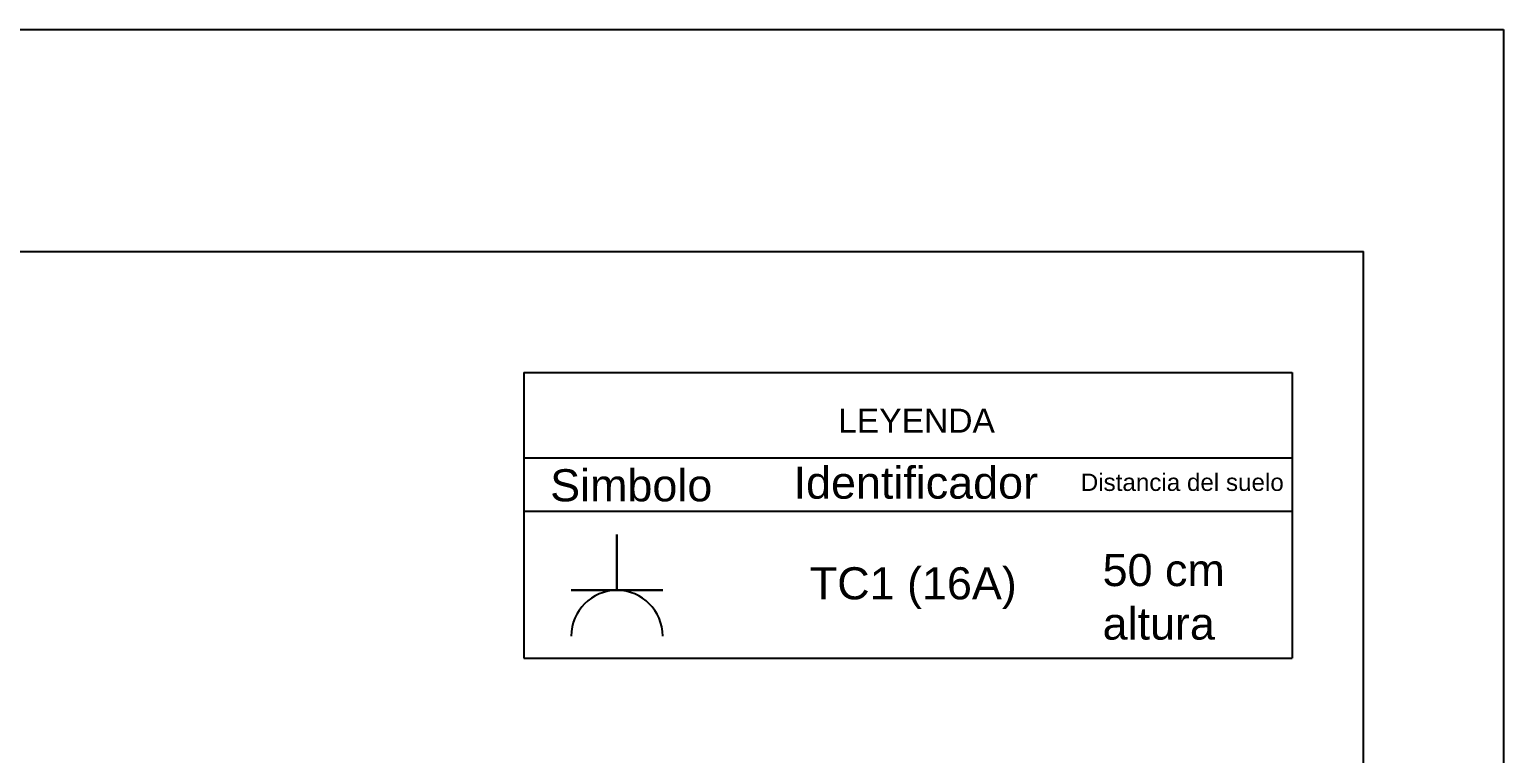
# Model space of a CAD drawing. Header units: millimetres. Extents: x 2377 to 4712, y -254 to 3188.
# Drawn here: x 3615.9 to 3715.4, y 1545.3 to 1594.2 of the extents above; entities that cross this region are included whole.
import ezdxf

# ---------------------------------------------------------------- set-up
doc = ezdxf.new("R2010")
doc.units = ezdxf.units.MM
doc.linetypes.add('ACAD_ISO03W100', pattern=[30, 12, -18])
doc.styles.get("Standard").update_dxf_attribs({"font": 'arial.ttf'})

msp = doc.modelspace()

# ---------------------------------------------------------------- linework, layer by layer
at = {"transparency": 33554687}
for p, q in [((3295.438, 1594.219), (3715.438, 1594.219)), ((3715.438, 1594.219), (3715.438, 1297.219)), ((3715.438, 1594.219), (3715.438, 1579.219)), ((3310.488, 1579.219), (3705.978, 1579.219)), ((3705.978, 1317.219), (3705.978, 1579.219)), ((3649.278, 1571.03), (3649.277, 1551.724)), ((3701.159, 1571.03), (3701.159, 1551.724)), ((3655.566, 1560.081), (3655.566, 1556.318)), ((3658.655, 1556.318), (3652.477, 1556.318)), ((3655.566, 1556.318), (3658.655, 1556.318)), ((3649.277, 1551.724), (3701.159, 1551.724))]:
    msp.add_line(p, q, dxfattribs=at)
at = {"ltscale": 0.4, "transparency": 33554687}
for p, q in [((3649.278, 1571.03), (3701.159, 1571.03)), ((3649.278, 1565.265), (3701.159, 1565.265)), ((3649.278, 1561.662), (3701.159, 1561.662))]:
    msp.add_line(p, q, dxfattribs=at)
at = {"color": 7, "true_color": 0xffffff, "transparency": 33554687}
for p, q in [((3655.566, 1556.318), (3655.566, 1560.081)), ((3652.477, 1556.318), (3658.655, 1556.318))]:
    msp.add_line(p, q, dxfattribs=at)
msp.add_arc((3655.566, 1553.229), 3.089, 359.9999, 179.9999, dxfattribs=at)
at = {"transparency": 33554687}
msp.add_arc((3655.566, 1553.229), 3.089, 359.9999, 179.9999, dxfattribs=at)

# ---------------------------------------------------------------- texts
at = {"transparency": 33554687, "insert": (3670.507, 1568.594), "char_height": 1.6228, "attachment_point": 1}
msp.add_mtext_dynamic_manual_height_columns('LEYENDA', width=31.33002, gutter_width=8.114, heights=[0], dxfattribs=at)
at = {"color": 165, "linetype": 'ACAD_ISO03W100', "true_color": 0x5e67af, "transparency": 33554687, "attachment_point": 1}
for s, width, insert, char_height in [('{\\C256;Simbolo}', 12.79683, (3651.056, 1564.501), 2.16936), ('{\\C256;Identificador}', 12.79683, (3667.493, 1564.68), 2.16936), ('{\\C256;Distancia del suelo}', 15.31214, (3686.888, 1564.204), 1.1694), ('{\\C256;TC1 (16A)}', 14.50317, (3668.59, 1557.876), 2.16936), ('{\\C256;50 cm\\Paltura}', 12.79683, (3688.363, 1558.773), 2.16936)]:
    msp.add_mtext_dynamic_manual_height_columns(s, width=width, gutter_width=10.847, heights=[0], dxfattribs=dict(at, insert=insert, char_height=char_height))

doc.saveas('drawing.dxf')
